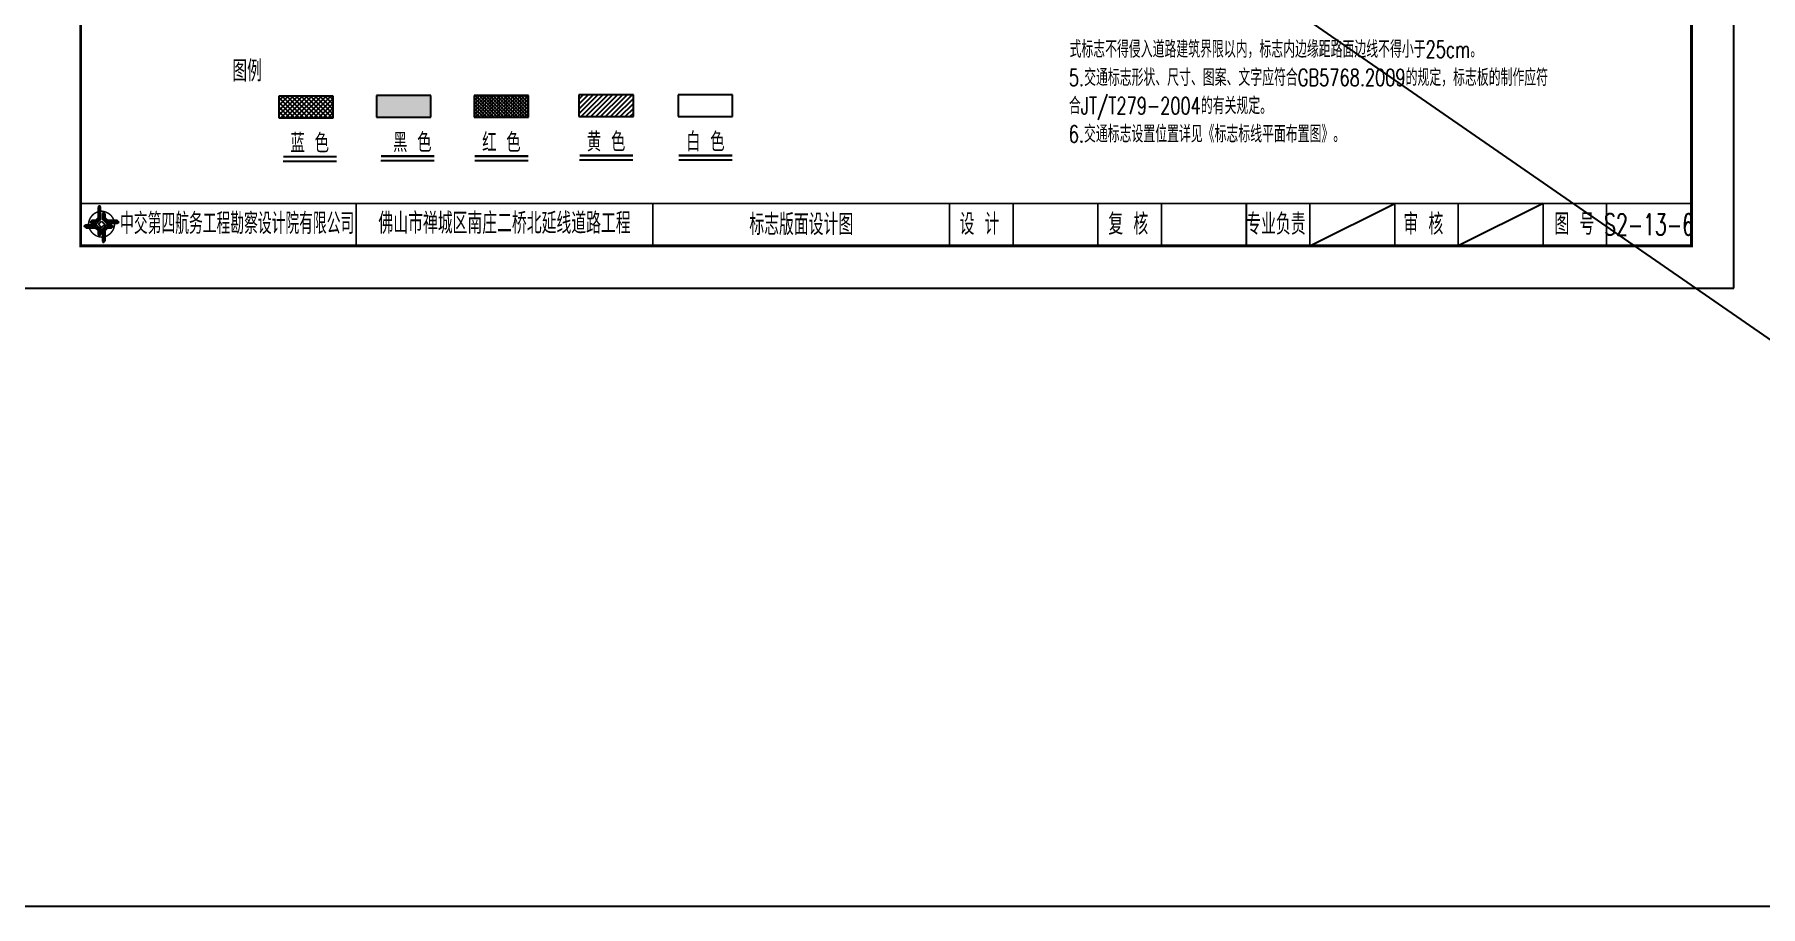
# Model space of a CAD drawing. Extents: x 9922 to 15217, y 1175 to 2938.
# Drawn here: x 10949.3 to 11356.4, y 1198.2 to 1404 of the extents above; entities that cross this region are included whole.
import ezdxf
from ezdxf.enums import TextEntityAlignment as Align

# ---------------------------------------------------------------- set-up
doc = ezdxf.new("R2010")
doc.units = 0
doc.header["$LTSCALE"] = 5
doc.layers.get('0').update_dxf_attribs({"linetype": 'CONTINUOUS'})
for name, color, linetype in [('2', 7, 'CONTINUOUS'), ('LAND', 3, 'CONTINUOUS'), ('LSY1', 2, 'CONTINUOUS'), ('图框', 7, 'CONTINUOUS'), ('文字', 7, 'CONTINUOUS'), ('文字字符', 7, 'CONTINUOUS')]:
    doc.layers.add(name, color=color, linetype=linetype)
doc.styles.add('DESIGN', font='romans9_.shx', dxfattribs={"width": 0.8, "bigfont": 'hztxt.shx'})
doc.styles.add('HZTXT', font='romans__.shx', dxfattribs={"width": 0.75, "bigfont": 'HZTXT.shx'})
doc.styles.get("Standard").update_dxf_attribs({"font": 'simplex1.shx', "width": 0.7, "bigfont": 'hztxt.shx'})

# ---------------------------------------------------------------- blocks, each defined once
blk = doc.blocks.new('series')
at = {"width": 0.75}
for tag, height, p in [('页码', 4, (-35, -19)), ('图名', 5, (-220, -282)), ('图号', 5, (-20, -282))]:
    blk.add_attdef(tag, text='', height=height, dxfattribs=at).set_placement(p, align=Align.MIDDLE_CENTER)
blk = doc.blocks.new('tb')
at = {"lineweight": -3}
h = blk.add_hatch(color=256, dxfattribs=at)
h.paths.add_polyline_path([(-1.23, -0.13), (-3.78, -0.14), (-4.14, -0.41), (-1.4, -0.44), (-0.56, -1.24), (-0.54, -2.62), (-0.27, -2.2), (-0.26, -1.06)])
h.paths.add_polyline_path([(0.13, -1.08), (0.14, -3.86), (0.41, -4.26), (0.44, -1.24), (1.25, -0.43), (2.66, -0.43), (2.26, -0.16), (1.07, -0.15)])
h.paths.add_polyline_path([(1.08, 0.3), (3.62, 0.3), (4.02, 0.56), (1.25, 0.57), (0.43, 1.39), (0.43, 2.8), (0.16, 2.41), (0.15, 1.24)])
h.paths.add_polyline_path([(-0.28, 1.21), (-0.28, 3.99), (-0.56, 4.39), (-0.57, 1.41), (-1.38, 0.6), (-2.74, 0.56), (-2.33, 0.3), (-1.2, 0.29)])
for p, q in [((-0.56, 4.39), (-0.57, 1.41)), ((-1.38, 0.6), (-2.74, 0.56)), ((-0.57, 1.41), (-1.38, 0.6)), ((0.43, 2.8), (0.43, 1.39)), ((0.43, 1.39), (1.25, 0.57)), ((1.25, 0.57), (4.02, 0.56)), ((-4.14, -0.41), (-1.4, -0.44)), ((-1.4, -0.44), (-0.56, -1.24)), ((-0.56, -1.24), (-0.54, -2.62)), ((0.41, -4.26), (0.44, -1.24)), ((0.44, -1.24), (1.25, -0.43)), ((1.25, -0.43), (2.66, -0.43))]:
    blk.add_line(p, q, dxfattribs=at)
at = {"lineweight": -3, "flags": 128}
for points in [[(-0.9, 3.99), (-0.9, 1.58), (-1.53, 0.91), (-2.34, 0.91), (-2.74, 0.56), (-2.33, 0.3), (-1.2, 0.29), (-0.28, 1.21), (-0.28, 3.99), (-0.56, 4.39)], [(-0.04, 0.77), (0.68, 0.04), (-0.04, -0.69), (-0.77, 0.05)], [(3.62, 0.92), (1.43, 0.92), (0.77, 1.54), (0.77, 2.38), (0.43, 2.8), (0.16, 2.41), (0.15, 1.24), (1.08, 0.3), (3.62, 0.3), (4.02, 0.56)], [(-3.73, -0.76), (-1.54, -0.76), (-0.89, -1.39), (-0.89, -2.21), (-0.54, -2.62), (-0.27, -2.2), (-0.26, -1.06), (-1.23, -0.13), (-3.78, -0.14), (-4.14, -0.41)], [(0.75, -3.85), (0.75, -1.43), (1.4, -0.78), (2.26, -0.78), (2.66, -0.43), (2.26, -0.16), (1.07, -0.15), (0.13, -1.08), (0.14, -3.86), (0.41, -4.26)]]:
    blk.add_lwpolyline(points, close=True, dxfattribs=at)
at = {"lineweight": -3, "const_width": 0.35, "flags": 128}
for points in [[(-0.9, 3.02, 0.324167), (-3.16, -0.14)], [(2.88, 0.92, 0.324403), (-0.24, 3.15)], [(0.75, -2.86, 0.325418), (3.02, 0.26)], [(-2.98, -0.76, 0.322976), (0.14, -2.98)]]:
    blk.add_lwpolyline(points, format="xyb", dxfattribs=at)
blk = doc.blocks.new('123')
at = {"layer": '图框'}
blk.add_lwpolyline([(10930.16, 1893.64), (10930.16, 2190.64), (10510.16, 2190.64), (10510.16, 1893.64)], close=True, dxfattribs=at)

msp = doc.modelspace()

# ---------------------------------------------------------------- hatches: boundary and pattern name
at = {"layer": '2'}
h = msp.add_hatch(dxfattribs=at)
h.set_pattern_fill('ANSI37', color=5, scale=0.248494, style=0)
h.set_pattern_definition([(45, (10901.30196, 916.7532), (-0.5578854, 0.5578854), []), (135, (10901.30196, 916.7532), (-0.5578854, -0.5578854), [])])
h.paths.add_polyline_path([(11019.7513, 1389.45482), (11006.89415, 1389.45482), (11006.89415, 1384.31196), (11019.7513, 1384.31196)])
msp.add_hatch(color=256, dxfattribs=at).paths.add_polyline_path([(11042.79217, 1389.58834), (11029.93503, 1389.58834), (11029.93503, 1384.44549), (11042.79217, 1384.44549)])
h = msp.add_hatch(dxfattribs=at)
h.set_pattern_fill('SACNCR', color=10, scale=0.244205, angle=90, style=0)
h.set_pattern_definition([(135, (6171.92185, 468.2414), (-0.411191686, -0.411191686), []), (135, (6171.92185, 468.6526), (-0.411191686, -0.411191686), [0, -0.58151286])])
h.paths.add_polyline_path([(11065.83304, 1389.58834), (11052.9759, 1389.58834), (11052.9759, 1384.44549), (11065.83304, 1384.44549)])
at = {"layer": '2', "ltscale": 0.5}
h = msp.add_hatch(dxfattribs=at)
h.set_pattern_fill('ANSI31', color=2, scale=0.257143, angle=-64.7155629, style=0)
h.set_pattern_definition([(45, (10013.3323, 1513.5959), (-0.5773022, 0.5773022), [])])
h.paths.add_polyline_path([(11090.5404, 1389.75114), (11077.68326, 1389.75114), (11077.68326, 1384.60828), (11090.5404, 1384.60828)])

# ---------------------------------------------------------------- linework, layer by layer
at = {"layer": '2', "linetype": 'Continuous'}
msp.add_line((9921.76858, 2326.83981), (11551.9189, 1198.16023), dxfattribs=at)
msp.add_lwpolyline([(9921.76858, 2326.83981), (11551.9189, 2326.83981), (11551.9189, 1198.16023), (9921.76858, 1198.16023)], close=True, dxfattribs=at)
at = {"layer": 'LAND', "linetype": 'Continuous'}
for p, q in [((11007.93133, 1374.07687), (11020.52565, 1374.07687)), ((11030.97221, 1374.21039), (11043.56652, 1374.21039)), ((11053.14461, 1374.21039), (11065.73892, 1374.21039)), ((11077.85197, 1374.37319), (11090.44629, 1374.37319)), ((11101.26851, 1374.37319), (11113.86282, 1374.37319))]:
    msp.add_line(p, q, dxfattribs=at)
at = {"layer": 'LAND', "linetype": 'Continuous', "const_width": 0.51429}
for points in [[(11007.93133, 1375.1388), (11020.52565, 1375.1388)], [(11030.97221, 1375.27232), (11043.56652, 1375.27232)], [(11053.14461, 1375.27232), (11065.73892, 1375.27232)], [(11077.85197, 1375.43512), (11090.44629, 1375.43512)], [(11101.26851, 1375.43512), (11113.86282, 1375.43512)]]:
    msp.add_lwpolyline(points, dxfattribs=at)
at = {"layer": 'LSY1', "linetype": 'ByBlock'}
for p, q in [((11006.89415, 1389.45482), (11006.89415, 1384.31196)), ((11019.7513, 1389.45482), (11006.89415, 1389.45482)), ((11019.7513, 1384.31196), (11019.7513, 1389.45482)), ((11042.79217, 1389.58834), (11029.93503, 1389.58834)), ((11029.93503, 1389.58834), (11029.93503, 1384.44549)), ((11042.79217, 1384.44549), (11042.79217, 1389.58834)), ((11052.9759, 1389.58834), (11052.9759, 1384.44549)), ((11065.83304, 1389.58834), (11052.9759, 1389.58834)), ((11065.83304, 1384.44549), (11065.83304, 1389.58834)), ((11090.5404, 1389.75114), (11077.68326, 1389.75114)), ((11077.68326, 1389.75114), (11077.68326, 1384.60828)), ((11090.5404, 1384.60828), (11090.5404, 1389.75114)), ((11101.0998, 1389.75114), (11101.0998, 1384.60828)), ((11113.95694, 1389.75114), (11101.0998, 1389.75114)), ((11113.95694, 1384.60828), (11113.95694, 1389.75114)), ((11029.93503, 1384.44549), (11042.79217, 1384.44549)), ((11052.9759, 1384.44549), (11065.83304, 1384.44549)), ((11077.68326, 1384.60828), (11090.5404, 1384.60828)), ((11101.0998, 1384.60828), (11113.95694, 1384.60828)), ((11006.89415, 1384.31196), (11019.7513, 1384.31196))]:
    msp.add_line(p, q, dxfattribs=at)
at = {"layer": '图框', "linetype": 'Continuous'}
msp.add_line((11250.15521, 1354.13132), (11270.15521, 1364.13132), dxfattribs=at)
at = {"layer": '图框'}
msp.add_line((11305.15521, 1364.13132), (11285.15521, 1354.13132), dxfattribs=at)
for points, const_width in [([(11340.15521, 1631.13132), (10960.15521, 1631.13132), (10960.15521, 1354.13132), (11340.15521, 1354.13132), (11340.15521, 1631.13132)], 0.7), ([(10960.15521, 1364.13132), (11340.15521, 1364.13132)], 0.4), ([(11025.15521, 1364.13132), (11025.15521, 1354.13132)], 0.4), ([(11095.15521, 1354.13132), (11095.15521, 1364.13132)], 0.4), ([(11165.15521, 1354.13132), (11165.15521, 1364.13132)], 0.4), ([(11180.15521, 1354.13132), (11180.15521, 1364.13132)], 0.4), ([(11200.15521, 1354.13132), (11200.15521, 1364.13132)], 0.4), ([(11215.15521, 1354.13132), (11215.15521, 1364.13132)], 0.4), ([(11235.15521, 1354.13132), (11235.15521, 1364.13132)], 0.4), ([(11235.15521, 1354.13132), (11235.15521, 1364.13132)], 0.4), ([(11250.15521, 1354.13132), (11250.15521, 1364.13132)], 0.4), ([(11270.15521, 1354.13132), (11270.15521, 1364.13132)], 0.4), ([(11285.15521, 1354.13132), (11285.15521, 1364.13132)], 0.4), ([(11305.15521, 1354.13132), (11305.15521, 1364.13132)], 0.4), ([(11320.15521, 1354.13132), (11320.15521, 1364.13132)], 0.4)]:
    msp.add_lwpolyline(points, dxfattribs=dict(at, const_width=const_width))

# ---------------------------------------------------------------- block references
at = {"layer": '2', "linetype": 'Continuous'}
msp.add_blockref('123', (420, -549.51259), dxfattribs=at)
at = {"layer": '图框'}
ref = msp.add_blockref('series', (11350.15521, 1641.13132), dxfattribs=at)
ref.add_attrib('页码', '第  3  页    共  3  页', dxfattribs={"layer": '0', "height": 4, "width": 0.7}).set_placement((11315.15521, 1622.13132), align=Align.MIDDLE_CENTER)
ref.add_attrib('图名', '标志版面设计图', dxfattribs={"layer": '0', "height": 5, "width": 0.7}).set_placement((11130.15521, 1359.13132), align=Align.MIDDLE_CENTER)
ref.add_attrib('图号', 'S2-13-6', dxfattribs={"layer": '0', "height": 5, "width": 0.65}).set_placement((11330.15521, 1359.13132), align=Align.MIDDLE_CENTER)
at = {"layer": '图框', "lineweight": -3}
msp.add_blockref('tb', (10965.15094, 1359.13665), dxfattribs=at)

# ---------------------------------------------------------------- texts
at = {"layer": '图框'}
for s, width, p in [('中交第四航务工程勘察设计院有限公司', 0.65, (10997.08605, 1359.37976)), ('佛山市禅城区南庄二桥北延线道路工程', 0.7, (11060.15521, 1359.44602)), ('设 计', 0.7, (11172.19988, 1359.2259)), ('复 核', 0.7, (11207.2947, 1359.2259)), ('专业负责', 0.7, (11242.14544, 1359.2259)), ('审 核', 0.7, (11276.91925, 1359.2259)), ('图 号', 0.7, (11312.53841, 1359.2259))]:
    msp.add_text(s, height=5, dxfattribs=dict(at, width=width)).set_placement(p, align=Align.MIDDLE_CENTER)
at = {"layer": '文字', "linetype": 'Continuous', "style": 'DESIGN', "width": 0.7}
for s, p in [('式标志不得侵入道路建筑界限以内，标志内边缘距路面边线不得小于25cm。', (11193.44022, 1398.49926)), ('5.交通标志形状、尺寸、图案、文字应符合GB5768.2009的规定，标志板的制作应符', (11193.28784, 1391.83259)), ('合JT/T279-2004的有关规定。', (11193.30308, 1385.16592)), ('6.交通标志设置位置详见《标志标线平面布置图》。', (11193.25737, 1378.49926))]:
    msp.add_text(s, height=4, dxfattribs=at).set_placement(p)
at = {"layer": '文字', "linetype": 'Continuous', "style": 'HZTXT', "width": 0.75}
for s, p in [('蓝 色', (11014.19363, 1376.11438)), (' 黑 色', (11037.2345, 1376.2479)), ('红 色', (11059.4069, 1376.2479)), ('黄 色', (11084.11426, 1376.4107)), ('白 色', (11107.5308, 1376.4107))]:
    msp.add_text(s, height=4.5, dxfattribs=at).set_placement(p, align=Align.CENTER)
at = {"layer": '文字字符', "width": 0.7}
msp.add_text('图例', height=5, dxfattribs=at).set_placement((10995.92722, 1392.89149))

doc.saveas('drawing.dxf')
